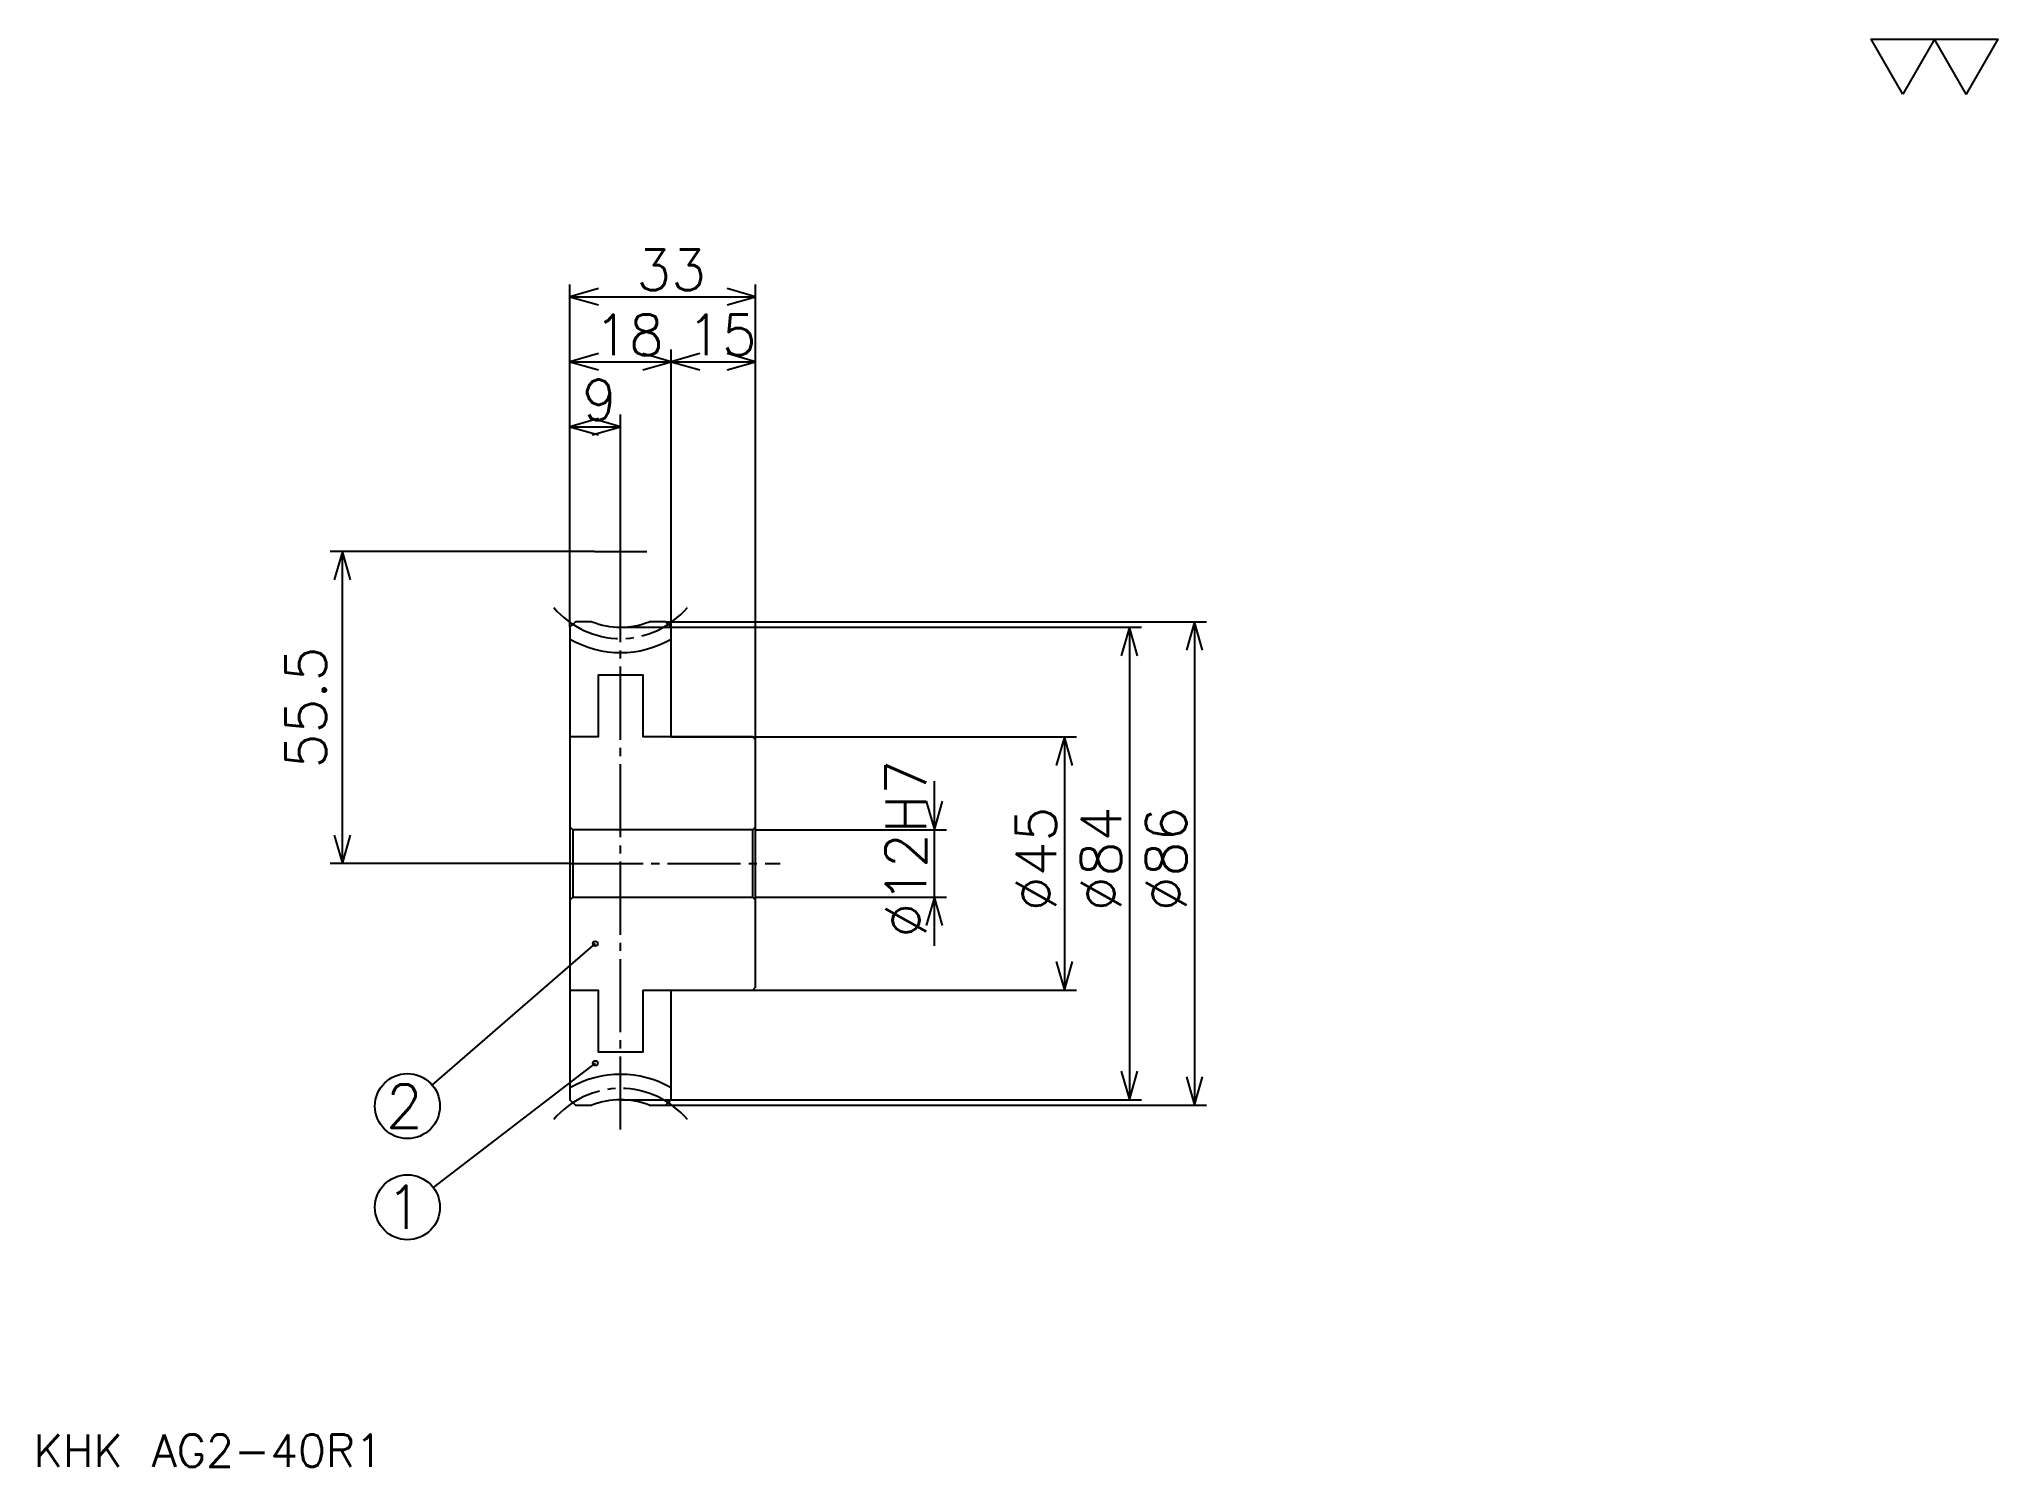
# Model space of a CAD drawing. Extents: x 15 to 364, y 16 to 270.
import ezdxf

# ---------------------------------------------------------------- set-up
doc = ezdxf.new("R2010")
doc.units = 0
doc.linetypes.add('DASHDOT', pattern=[17.333332, 13, -1.444444, 1.444444, -1.444444])
doc.layers.get('0').update_dxf_attribs({"linetype": 'CONTINUOUS'})
doc.layers.add('DASHDOT', color=6, linetype='DASHDOT')
doc.styles.add('KANJI', font='TXT', dxfattribs={"bigfont": 'BIGFONT'})

msp = doc.modelspace()

# ---------------------------------------------------------------- linework, layer by layer
at = {"color": 5}
for p, q in [((109.777779, 166.180542), (109.777779, 226.125)), ((109.777779, 223.958328), (142.777771, 223.958328)), ((142.777771, 166.180542), (142.777771, 226.125)), ((109.777779, 212.402771), (127.777779, 212.402771)), ((127.777779, 166.180542), (127.777779, 214.569427)), ((127.777779, 212.402771), (142.777771, 212.402771)), ((118.777779, 165.180542), (118.777779, 203.013885)), ((109.777779, 200.847229), (118.777779, 200.847229)), ((114.111115, 178.680542), (67.166672, 178.680542)), ((69.333336, 123.18055), (69.333336, 178.680542)), ((109.777779, 165.180542), (109.777779, 166.180542)), ((118.777779, 165.180542), (142.777771, 165.180542)), ((126.777779, 166.180542), (142.777771, 166.180542)), ((127.777779, 165.180542), (127.777779, 166.180542)), ((142.777771, 166.180542), (222.944443, 166.180542)), ((142.777771, 145.180542), (142.777771, 166.180542)), ((142.777771, 165.180542), (211.388885, 165.180542)), ((209.222229, 165.180542), (209.222229, 81.18055)), ((220.777771, 166.180542), (220.777771, 80.18055)), ((127.777779, 145.680542), (142.777771, 145.680542)), ((142.777771, 145.680542), (199.833328, 145.680542)), ((197.666656, 145.680542), (197.666656, 100.68055)), ((174.555557, 108.513885), (174.555557, 137.847214)), ((142.777771, 129.180542), (176.722229, 129.180542)), ((109.777779, 123.18055), (67.166672, 123.18055)), ((142.777771, 117.18055), (176.722229, 117.18055)), ((114.277779, 108.93055), (85.258209, 83.822105)), ((127.777779, 100.68055), (142.777771, 100.68055)), ((142.777771, 100.68055), (199.833328, 100.68055)), ((114.277779, 87.68055), (85.471466, 65.560562)), ((118.777779, 81.18055), (142.777771, 81.18055)), ((126.777779, 80.18055), (142.777771, 80.18055)), ((142.777771, 81.18055), (211.388885, 81.18055)), ((142.777771, 80.18055), (222.944443, 80.18055))]:
    msp.add_line(p, q, dxfattribs=at)
at = {"color": 4}
for p, q in [((142.777771, 129.680542), (142.277771, 129.180542)), ((109.777779, 116.68055), (110.277779, 117.18055)), ((142.777771, 116.68055), (142.277771, 117.18055))]:
    msp.add_line(p, q, dxfattribs=at)
at = {"color": 7}
msp.add_lwpolyline([(346.666656, 260), (341.033325, 269.764435), (363.56665, 269.764435), (357.933319, 260), (352.299988, 269.764435), (346.666656, 260)], dxfattribs=at)
at = {"color": 5}
for points in [[(114.833336, 225.402771), (109.777779, 223.958328), (114.833336, 222.513885)], [(137.722229, 222.513885), (142.777771, 223.958328), (137.722229, 225.402771)], [(114.833336, 213.847214), (109.777779, 212.402771), (114.833336, 210.958328)], [(122.722221, 210.958328), (127.777779, 212.402771), (122.722221, 213.847214)], [(132.833328, 213.847214), (127.777779, 212.402771), (132.833328, 210.958328)], [(137.722229, 210.958328), (142.777771, 212.402771), (137.722229, 213.847214)], [(114.833336, 202.291656), (109.777779, 200.847229), (114.833336, 199.402771)], [(113.722221, 199.402771), (118.777779, 200.847229), (113.722221, 202.291656)], [(70.777779, 173.625), (69.333336, 178.680542), (67.888893, 173.625)], [(210.666656, 160.125), (209.222229, 165.180542), (207.777771, 160.125)], [(222.222229, 161.125), (220.777771, 166.180542), (219.333344, 161.125)], [(199.111115, 140.625), (197.666656, 145.680542), (196.222229, 140.625)], [(173.111115, 134.236099), (174.555557, 129.180542), (176, 134.236099)], [(67.888893, 128.236099), (69.333336, 123.18055), (70.777779, 128.236099)], [(176, 112.124992), (174.555557, 117.18055), (173.111115, 112.124992)], [(196.222229, 105.736107), (197.666656, 100.68055), (199.111115, 105.736107)], [(207.777771, 86.236107), (209.222229, 81.18055), (210.666656, 86.236107)], [(219.333344, 85.236107), (220.777771, 80.18055), (222.222229, 85.236107)]]:
    msp.add_lwpolyline(points, dxfattribs=at)
at = {"color": 4}
for points in [[(113.678757, 166.180542), (110.777779, 166.180542), (109.777779, 165.180542), (109.777779, 116.68055)], [(127.777779, 145.680542), (127.777779, 165.180542), (126.777779, 166.180542), (123.876801, 166.180542)], [(127.777779, 145.680542), (122.777779, 145.680542), (122.777779, 156.680542), (114.777779, 156.680542), (114.777779, 145.680542), (109.777779, 145.680542)], [(127.777779, 100.68055), (142.277771, 100.68055), (142.777771, 101.18055), (142.777771, 145.180542), (142.277771, 145.680542), (127.777779, 145.680542)], [(109.777779, 129.680542), (110.277779, 129.180542), (110.277779, 117.18055), (142.277771, 117.18055), (142.277771, 129.180542), (110.277779, 129.180542)], [(109.777779, 116.68055), (109.777779, 81.18055), (110.777779, 80.18055), (113.678757, 80.18055)], [(109.777779, 100.68055), (114.777779, 100.68055), (114.777779, 89.68055), (122.777779, 89.68055), (122.777779, 100.68055), (127.777779, 100.68055)], [(123.876801, 80.18055), (126.777779, 80.18055), (127.777779, 81.18055), (127.777779, 100.68055)]]:
    msp.add_lwpolyline(points, dxfattribs=at)
at = {"color": 5}
for centre, radius in [((114.277779, 108.93055), 0.433333), ((114.277779, 87.68055), 0.433333), ((80.888885, 80.041656), 5.777778), ((80.888885, 62.04166), 5.777778)]:
    msp.add_circle(centre, radius, dxfattribs=at)
at = {"color": 4}
for centre, radius, start, end in [((118.777779, 178.680542), 13.5, 247.80839416, 292.19160389), ((118.777779, 178.680542), 18, 240.00000297, 299.99999703), ((118.777779, 67.68055), 18, 60.00000297, 119.99999703), ((118.777779, 67.68055), 13.5, 67.80839611, 112.19160584)]:
    msp.add_arc(centre, radius, start, end, dxfattribs=at)
at = {"layer": 'DASHDOT', "color": 7}
for p, q in [((118.777779, 75.847214), (118.777779, 183.013885)), ((114.111115, 178.680542), (123.444443, 178.680542)), ((109.777779, 123.18055), (147.111115, 123.18055))]:
    msp.add_line(p, q, dxfattribs=at)
for centre, start, end in [((118.777779, 178.680542), 219.99999848, 320.00000352), ((118.777779, 67.68055), 39.99999648, 140.00000152)]:
    msp.add_arc(centre, 15.5, start, end, dxfattribs=at)

# ---------------------------------------------------------------- texts
at = {"color": 7, "style": 'KANJI'}
for s, height, p in [('33', 7.222222, (121.583336, 225.113892)), ('18', 7.222222, (114.083336, 213.558319)), ('15', 7.222222, (130.583328, 213.558319)), ('9', 7.222222, (111.930557, 202.002777)), ('2', 7.703704, (77.037033, 76.189804)), ('1', 7.703704, (77.037033, 58.189812)), ('KHK AG2-40R1', 5.777778, (14.444445, 15.888889))]:
    msp.add_text(s, height=height, dxfattribs=at).set_placement(p)
for s, p in [('55.5', (66.444443, 140.097214)), ('%%c12H7', (173.111115, 109.999992)), ('%%c45', (196.222229, 114.694443)), ('%%c84', (207.777771, 114.694443)), ('%%c86', (219.333344, 114.694443))]:
    msp.add_text(s, height=7.222222, rotation=90, dxfattribs=at).set_placement(p)

doc.saveas('drawing.dxf')
